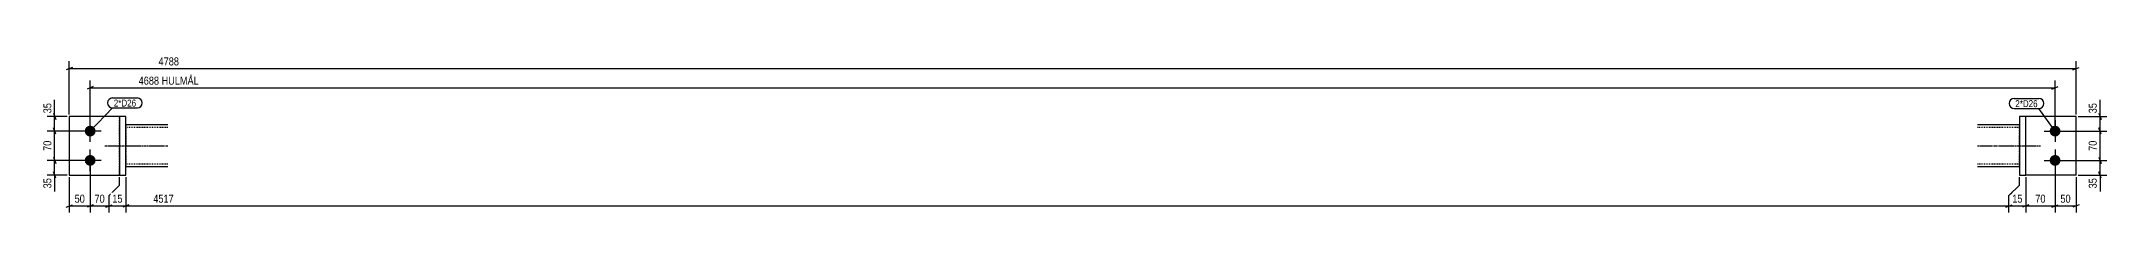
# Model space of a CAD drawing. Header units: millimetres. Extents: x 8 to 15327, y 10 to 388.
# Drawn here: x 8 to 4935, y 12 to 388 of the extents above; entities that cross this region are included whole.
import ezdxf

# ---------------------------------------------------------------- set-up
doc = ezdxf.new("R2010")
doc.units = ezdxf.units.MM
doc.linetypes.add('DXK_LINE_DOT2', pattern=[3.9198, 1.9599, -1.9599])
doc.linetypes.add('DXK_LINE_DOT3', pattern=[5.9187, 2.979, -0.9799, 0.9799, -0.9799])
for name, color, linetype in [('MÅLSÆTNING', 7, 'Continuous'), ('STÅL', 7, 'Continuous'), ('TEKST', 7, 'Continuous')]:
    doc.layers.add(name, color=color, linetype=linetype)
doc.styles.add('Arial Narrow', font='ARIALN.TTF', dxfattribs={"height": 0.2})

msp = doc.modelspace()

# ---------------------------------------------------------------- hatches: boundary and pattern name
at = {"layer": 'STÅL', "linetype": 'Continuous'}
for points in [[(124.6, 193.9, -1), (124.6, 219.9, -1)], [(4812.1, 219.9, -1), (4812.1, 193.9, -1)], [(124.6, 123.9, -1), (124.6, 149.9, -1)], [(4812.1, 149.9, -1), (4812.1, 123.9, -1)]]:
    msp.add_hatch(color=96, dxfattribs=at).paths.add_polyline_path(points)

# ---------------------------------------------------------------- linework, layer by layer
at = {"layer": 'MÅLSÆTNING', "color": 7, "linetype": 'Continuous'}
for p, q in [((82.1, 359.2), (67.1, 353.2)), ((74.6, 246.9), (74.6, 373.9)), ((4854.6, 353.2), (4869.6, 359.2)), ((4862.1, 246.9), (4862.1, 373.9)), ((132.1, 313.1), (117.1, 307.1)), ((124.6, 211.9), (124.6, 327.9)), ((124.6, 310.1), (4812.1, 310.1)), ((4804.6, 307.1), (4819.6, 313.1)), ((4812.1, 211.9), (4812.1, 327.9)), ((36.8, 249.4), (42.8, 234.4)), ((4916.3, 249.4), (4922.3, 234.4)), ((69.6, 241.9), (22, 241.9)), ((119.6, 206.9), (22, 206.9)), ((42.8, 199.4), (36.8, 214.4)), ((39.8, 136.9), (39.8, 206.9)), ((4817.1, 206.9), (4935.3, 206.9)), ((4817.1, 206.9), (4935.3, 206.9)), ((4867.1, 241.9), (4935.3, 241.9)), ((4922.3, 199.4), (4916.3, 214.4)), ((4922.3, 199.4), (4916.3, 214.4)), ((4919.3, 206.9), (4919.3, 241.9)), ((4919.3, 136.9), (4919.3, 206.9)), ((119.6, 136.9), (22, 136.9)), ((69.6, 101.9), (22, 101.9)), ((36.8, 144.4), (42.8, 129.4)), ((42.8, 94.4), (36.8, 109.4)), ((124.6, 131.9), (124.6, 12)), ((4812.1, 131.9), (4812.1, 12)), ((4817.1, 136.9), (4935.3, 136.9)), ((4817.1, 136.9), (4935.3, 136.9)), ((4867.1, 101.9), (4935.3, 101.9)), ((4916.3, 144.4), (4922.3, 129.4)), ((4916.3, 144.4), (4922.3, 129.4)), ((4922.3, 94.4), (4916.3, 109.4)), ((4919.3, 101.9), (4919.3, 136.9)), ((74.6, 96.9), (74.6, 12)), ((169.6, 53), (194.6, 78)), ((169.6, 12), (169.6, 53)), ((194.6, 78), (194.6, 96.9)), ((194.6, 78), (194.6, 96.9)), ((209.6, 96.9), (209.6, 12)), ((209.6, 96.9), (209.6, 12)), ((4702.1, 53), (4727.1, 78)), ((4702.1, 12), (4702.1, 53)), ((4727.1, 78), (4727.1, 96.9)), ((4742.1, 96.9), (4742.1, 12)), ((4862.1, 96.9), (4862.1, 12)), ((67.1, 25), (82.1, 31)), ((132.1, 31), (117.1, 25)), ((124.6, 28), (169.6, 28)), ((162.1, 25), (177.1, 31)), ((217.1, 31), (202.1, 25)), ((217.1, 31), (202.1, 25)), ((4694.6, 25), (4709.6, 31)), ((4749.6, 31), (4734.6, 25)), ((4804.6, 25), (4819.6, 31)), ((4812.1, 28), (4862.1, 28)), ((4869.6, 31), (4854.6, 25))]:
    msp.add_line(p, q, dxfattribs=at)
at = {"layer": 'STÅL', "color": 2, "linetype": 'Continuous'}
for p, q in [((74.6, 241.9), (74.6, 101.9)), ((194.6, 241.9), (74.6, 241.9)), ((194.6, 241.9), (194.6, 101.9)), ((209.6, 241.9), (194.6, 241.9)), ((209.6, 101.9), (209.6, 241.9)), ((309.6, 221.9), (209.6, 221.9)), ((4727.1, 221.9), (4627.1, 221.9)), ((4742.1, 241.9), (4727.1, 241.9)), ((4727.1, 241.9), (4727.1, 101.9)), ((4862.1, 241.9), (4742.1, 241.9)), ((4742.1, 101.9), (4742.1, 241.9)), ((4862.1, 101.9), (4862.1, 241.9)), ((74.6, 101.9), (194.6, 101.9)), ((194.6, 101.9), (209.6, 101.9)), ((209.6, 121.9), (309.6, 121.9)), ((4627.1, 121.9), (4727.1, 121.9)), ((4727.1, 101.9), (4742.1, 101.9)), ((4862.1, 101.9), (4742.1, 101.9))]:
    msp.add_line(p, q, dxfattribs=at)
at = {"layer": 'STÅL', "color": 96, "linetype": 'Continuous'}
for p, q in [((150.6, 206.9), (98.6, 206.9)), ((124.6, 180.9), (124.6, 232.9)), ((4786.1, 206.9), (4838.1, 206.9)), ((4812.1, 232.9), (4812.1, 180.9)), ((124.6, 110.9), (124.6, 162.9)), ((4812.1, 162.9), (4812.1, 110.9)), ((150.6, 136.9), (98.6, 136.9)), ((4786.1, 136.9), (4838.1, 136.9))]:
    msp.add_line(p, q, dxfattribs=at)
at = {"layer": 'STÅL', "color": 7, "linetype": 'DXK_LINE_DOT2'}
for p, q in [((194.6, 101.9), (194.6, 241.9)), ((209.6, 221.9), (209.6, 121.9)), ((209.6, 215.9), (309.6, 215.9)), ((4627.1, 215.9), (4727.1, 215.9)), ((4727.1, 121.9), (4727.1, 221.9)), ((4742.1, 101.9), (4742.1, 241.9)), ((309.6, 127.9), (209.6, 127.9)), ((4727.1, 127.9), (4627.1, 127.9))]:
    msp.add_line(p, q, dxfattribs=at)
at = {"layer": 'STÅL', "color": 7, "linetype": 'DXK_LINE_DOT3'}
for p, q in [((159.6, 171.9), (309.6, 171.9)), ((4627.1, 171.9), (4777.1, 171.9))]:
    msp.add_line(p, q, dxfattribs=at)

# ---------------------------------------------------------------- next in the draw order: wipeouts: each hides what was drawn before it
at = {"color": 0}
for points, layer in [([(4700.5, 313.9), (4700.5, 341.9), (236.2, 341.9), (236.2, 313.9)], 'MÅLSÆTNING'), ([(4915.5, 277.8), (4887.5, 277.8), (4887.5, 245.4), (4915.5, 245.4)], 'MÅLSÆTNING'), ([(36, 188.1), (8, 188.1), (8, 155.7), (36, 155.7)], 'MÅLSÆTNING'), ([(4915.5, 188.1), (4887.5, 188.1), (4887.5, 155.7), (4915.5, 155.7)], 'MÅLSÆTNING'), ([(163.3, 31.8), (163.3, 59.8), (130.9, 59.8), (130.9, 31.8)], 'MÅLSÆTNING'), ([(4853.3, 31.8), (4853.3, 59.8), (4820.9, 59.8), (4820.9, 31.8)], 'MÅLSÆTNING'), ([(4915.5, 98.4), (4887.5, 98.4), (4887.5, 66), (4915.5, 66)], 'MÅLSÆTNING'), ([(234.1, 265.5), (234.1, 283), (180.9, 283), (180.9, 265.5)], 'TEKST'), ([(4770.5, 264.1), (4770.5, 281.6), (4717.2, 281.6), (4717.2, 264.1)], 'TEKST')]:
    msp.add_wipeout(points, dxfattribs=at).dxf.layer = layer

# ---------------------------------------------------------------- next in the draw order: linework, layer by layer
at = {"layer": 'MÅLSÆTNING', "color": 7, "linetype": 'Continuous'}
for p, q in [((74.6, 356.2), (4862.1, 356.2)), ((4919.3, 241.9), (4919.3, 281.3)), ((4919.3, 241.9), (4919.3, 281.3)), ((119.6, 206.9), (22, 206.9)), ((42.8, 199.4), (36.8, 214.4)), ((39.8, 206.9), (39.8, 241.9)), ((119.6, 136.9), (22, 136.9)), ((36.8, 144.4), (42.8, 129.4)), ((39.8, 101.9), (39.8, 136.9)), ((124.6, 131.9), (124.6, 12)), ((4812.1, 131.9), (4812.1, 12)), ((4919.3, 101.9), (4919.3, 62.5)), ((4919.3, 101.9), (4919.3, 62.5)), ((169.6, 53), (194.6, 78)), ((169.6, 12), (169.6, 53)), ((74.6, 28), (124.6, 28)), ((132.1, 31), (117.1, 25)), ((162.1, 25), (177.1, 31)), ((169.6, 28), (209.6, 28)), ((4742.1, 28), (4812.1, 28)), ((4804.6, 25), (4819.6, 31))]:
    msp.add_line(p, q, dxfattribs=at)

# ---------------------------------------------------------------- next in the draw order: texts
at = {"layer": 'MÅLSÆTNING', "color": 3, "style": 'Arial Narrow'}
for s, height, p in [('4688 HULMÅL', 19.089, (240.2, 317.9)), ('70', 19.09, (134.9, 35.8)), ('50', 19.09, (4824.9, 35.8))]:
    msp.add_text(s, height=height, dxfattribs=at).set_placement(p)
for s, p in [('35', (4911.5, 249.4)), ('70', (32, 159.7)), ('70', (4911.5, 159.7)), ('35', (4911.5, 70))]:
    msp.add_text(s, height=19.09, rotation=90.0002, dxfattribs=at).set_placement(p)

# ---------------------------------------------------------------- next in the draw order: wipeouts: each hides what was drawn before it
at = {"color": 0}
for points in [[(234.1, 265.5), (234.1, 283), (180.9, 283), (180.9, 265.5)], [(4770.5, 264.1), (4770.5, 281.6), (4717.2, 281.6), (4717.2, 264.1)]]:
    msp.add_wipeout(points, dxfattribs=at).dxf.layer = 'TEKST'

# ---------------------------------------------------------------- next in the draw order: linework, layer by layer
at = {"layer": 'TEKST', "color": 7, "linetype": 'Continuous'}
for p, q in [((124.6, 206.9), (177.9, 262.5)), ((177.9, 286), (237.1, 286)), ((177.9, 262.5), (237.1, 262.5)), ((4714.2, 284.6), (4773.5, 284.6)), ((4714.2, 261.1), (4773.5, 261.1)), ((4812.1, 206.9), (4773.5, 261.1))]:
    msp.add_line(p, q, dxfattribs=at)
for centre, radius, start, end in [((177.9, 274.3), 11.8, 90, 270), ((237.1, 274.3), 11.7, 270, 90), ((4714.2, 272.9), 11.8, 90, 270), ((4773.5, 272.9), 11.8, 270, 90)]:
    msp.add_arc(centre, radius, start, end, dxfattribs=at)

# ---------------------------------------------------------------- next in the draw order: texts
at = {"layer": 'TEKST', "color": 3, "style": 'Arial Narrow'}
for p in [(180.9, 265.5), (4717.2, 264.1)]:
    msp.add_text('2*D26', height=16.7, dxfattribs=at).set_placement(p)

# ---------------------------------------------------------------- next in the draw order: wipeouts: each hides what was drawn before it
at = {"color": 0}
for points in [[(4653, 359.9), (4653, 387.9), (283.7, 387.9), (283.7, 359.9)], [(36, 277.8), (8, 277.8), (8, 245.4), (36, 245.4)], [(36, 98.4), (8, 98.4), (8, 66), (36, 66)], [(115.8, 31.8), (115.8, 59.8), (83.4, 59.8), (83.4, 31.8)], [(4793.3, 31.8), (4793.3, 59.8), (4760.9, 59.8), (4760.9, 31.8)]]:
    msp.add_wipeout(points, dxfattribs=at).dxf.layer = 'MÅLSÆTNING'

# ---------------------------------------------------------------- next in the draw order: linework, layer by layer
at = {"layer": 'MÅLSÆTNING', "color": 7, "linetype": 'Continuous'}
for p, q in [((39.8, 241.9), (39.8, 281.3)), ((39.8, 241.9), (39.8, 281.3)), ((39.8, 101.9), (39.8, 62.5)), ((39.8, 101.9), (39.8, 62.5)), ((4742.1, 96.9), (4742.1, 12)), ((4702.1, 28), (4742.1, 28)), ((4749.6, 31), (4734.6, 25))]:
    msp.add_line(p, q, dxfattribs=at)

# ---------------------------------------------------------------- next in the draw order: texts
at = {"layer": 'MÅLSÆTNING', "color": 3, "style": 'Arial Narrow'}
for s, p in [('4788', (287.7, 363.9)), ('50', (87.4, 35.8)), ('70', (4764.9, 35.8))]:
    msp.add_text(s, height=19.09, dxfattribs=at).set_placement(p)
for p in [(32, 249.4), (32, 70)]:
    msp.add_text('35', height=19.09, rotation=90.0002, dxfattribs=at).set_placement(p)

# ---------------------------------------------------------------- next in the draw order: wipeouts: each hides what was drawn before it
at = {"color": 0}
msp.add_wipeout([(4738.3, 31.8), (4738.3, 59.8), (4705.9, 59.8), (4705.9, 31.8)], dxfattribs=at).dxf.layer = 'MÅLSÆTNING'

# ---------------------------------------------------------------- next in the draw order: linework, layer by layer
at = {"layer": 'MÅLSÆTNING', "color": 7, "linetype": 'Continuous'}
for p, q in [((4702.1, 53), (4727.1, 78)), ((4702.1, 12), (4702.1, 53)), ((4727.1, 78), (4727.1, 96.9)), ((209.6, 28), (4702.1, 28)), ((4694.6, 25), (4709.6, 31))]:
    msp.add_line(p, q, dxfattribs=at)

# ---------------------------------------------------------------- next in the draw order: texts
at = {"layer": 'MÅLSÆTNING', "color": 3, "style": 'Arial Narrow'}
msp.add_text('15', height=19.09, dxfattribs=at).set_placement((4709.9, 35.8))

# ---------------------------------------------------------------- next in the draw order: wipeouts: each hides what was drawn before it
at = {"color": 0}
for points in [[(205.8, 31.8), (205.8, 59.8), (173.4, 59.8), (173.4, 31.8)], [(4640.5, 31.8), (4640.5, 59.8), (271.2, 59.8), (271.2, 31.8)]]:
    msp.add_wipeout(points, dxfattribs=at).dxf.layer = 'MÅLSÆTNING'

# ---------------------------------------------------------------- next in the draw order: texts
at = {"layer": 'MÅLSÆTNING', "color": 3, "style": 'Arial Narrow'}
for s, p in [('15', (177.4, 35.8)), ('4517', (275.2, 35.8))]:
    msp.add_text(s, height=19.09, dxfattribs=at).set_placement(p)

doc.saveas('drawing.dxf')
